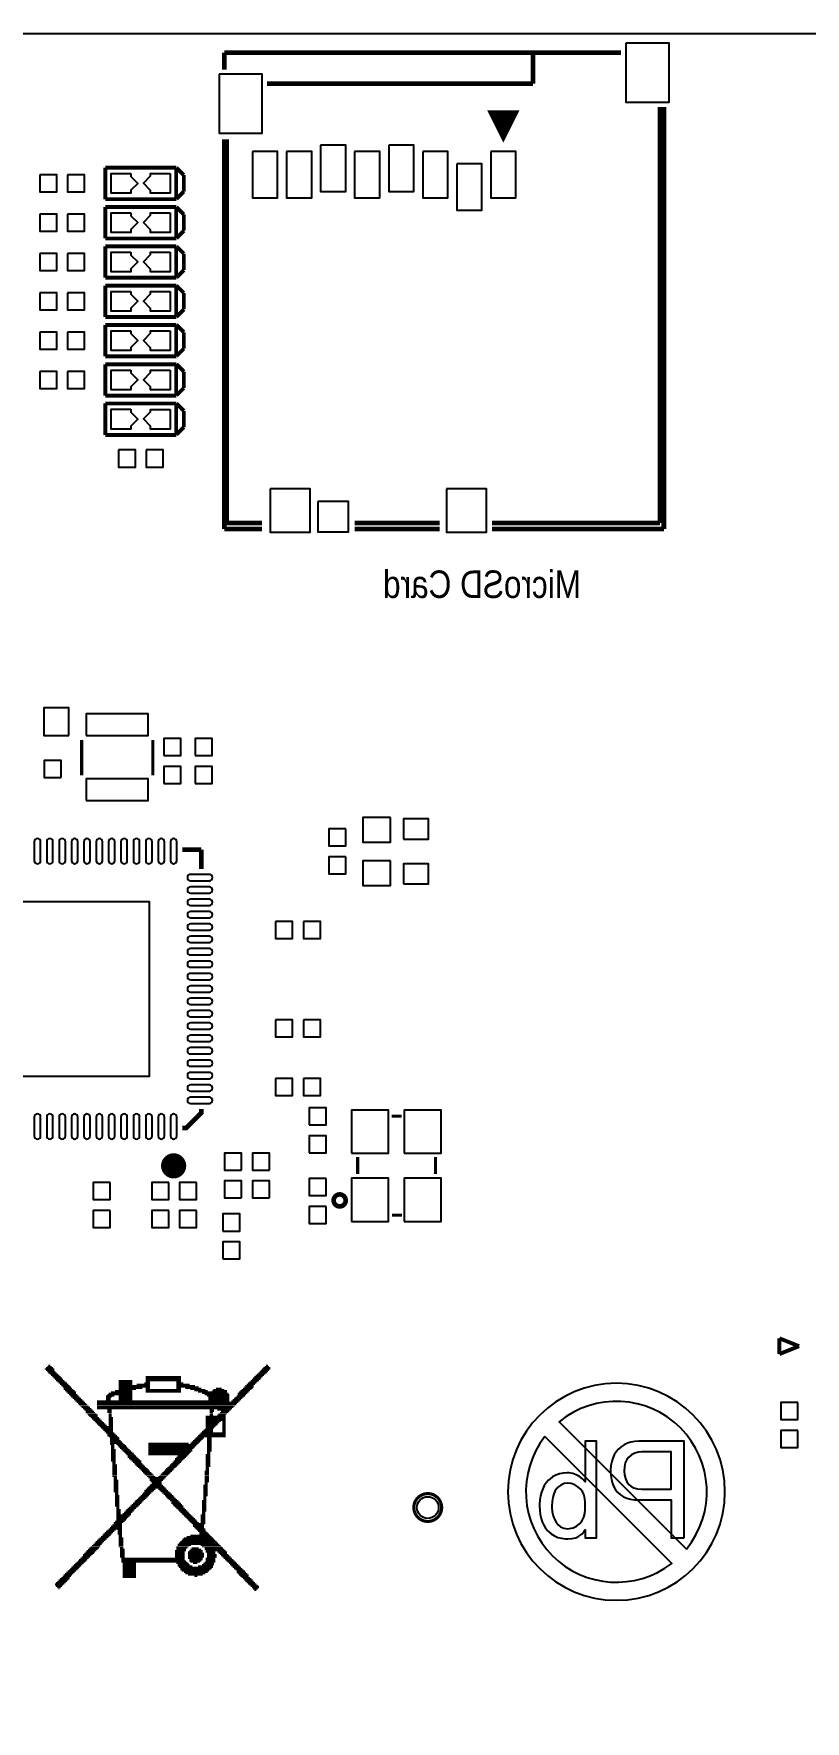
# Model space of a CAD drawing. Extents: x 0 to 100, y -6 to 78.
# Drawn here: x 44.8 to 69.7, y 24 to 78.5 of the extents above; entities that cross this region are included whole.
import ezdxf

# ---------------------------------------------------------------- set-up
doc = ezdxf.new("R2010")
doc.units = 0
for name, color, linetype in [('BG_OUTLINE', 2, 'CONTINUOUS'), ('BG_SILKSCREEN_BOTTOM', 1, 'CONTINUOUS'), ('PG_SILKSCREEN_BOTTOM', 3, 'CONTINUOUS'), ('PIN_BOTTOM', 4, 'CONTINUOUS')]:
    doc.layers.add(name, color=color, linetype=linetype)

msp = doc.modelspace()

# ---------------------------------------------------------------- linework, layer by layer
at = {"layer": 'BG_OUTLINE'}
msp.add_lwpolyline([(99.50003, 77.899793, 0.414355), (98.900132, 78.499995), (0.100228, 78.499995, 0.414346), (-0.499974, 77.899793), (-0.499974, 0.099797, 0.414234), (0.100228, -0.500101), (98.900132, -0.500101, 0.414211), (99.50003, 0.099797)], format="xyb", close=True, dxfattribs=at)
at = {"layer": 'BG_SILKSCREEN_BOTTOM', "const_width": 0.041097}
for points in [[(45.275144, 35.460991), (45.337247, 35.460991)], [(52.302791, 35.460991), (52.364742, 35.460991)], [(45.151243, 35.336937), (45.461301, 35.336937)], [(45.192493, 35.378365), (45.419924, 35.378365)], [(45.192493, 35.295688), (45.461301, 35.295688)], [(45.23392, 35.419589), (45.378497, 35.419589)], [(45.23392, 35.254311), (45.502551, 35.254311)], [(45.275144, 35.212884), (45.543927, 35.212884)], [(45.316546, 35.171634), (45.585202, 35.171634)], [(45.357974, 35.130257), (45.626604, 35.130257)], [(45.399198, 35.088982), (45.667981, 35.088982)], [(45.4406, 35.047606), (45.709256, 35.047606)], [(45.481875, 35.006204), (45.750658, 35.006204)], [(45.523252, 34.964929), (45.791882, 34.964929)], [(45.564654, 34.923552), (45.833309, 34.923552)], [(47.548825, 34.964929), (47.982937, 34.964929)], [(47.548825, 34.923552), (47.982937, 34.923552)], [(48.416896, 35.088982), (49.553774, 35.088982)], [(48.416896, 35.047606), (49.553774, 35.047606)], [(48.416896, 35.006204), (49.553774, 35.006204)], [(48.416896, 34.964929), (49.553774, 34.964929)], [(48.416896, 34.923552), (48.56165, 34.923552)], [(49.408994, 34.923552), (49.553774, 34.923552)], [(51.765352, 34.923552), (52.034008, 34.923552)], [(51.806729, 34.964929), (52.07541, 34.964929)], [(51.848004, 35.006204), (52.116787, 35.006204)], [(51.889406, 35.047606), (52.158062, 35.047606)], [(51.930783, 35.088982), (52.199438, 35.088982)], [(51.972058, 35.130257), (52.240688, 35.130257)], [(52.01346, 35.171634), (52.282115, 35.171634)], [(52.054684, 35.212884), (52.323492, 35.212884)], [(52.096111, 35.254311), (52.364742, 35.254311)], [(52.137361, 35.295688), (52.406169, 35.295688)], [(52.178737, 35.336937), (52.447393, 35.336937)], [(52.220165, 35.378365), (52.447393, 35.378365)], [(52.261389, 35.419589), (52.406169, 35.419589)], [(45.605878, 34.882303), (45.874711, 34.882303)], [(45.647305, 34.840875), (45.915936, 34.840875)], [(45.688555, 34.799499), (45.957363, 34.799499)], [(45.729931, 34.758249), (45.998587, 34.758249)], [(45.771359, 34.716822), (46.039989, 34.716822)], [(45.771359, 34.675597), (46.081264, 34.675597)], [(45.812608, 34.634195), (46.122641, 34.634195)], [(45.853985, 34.592768), (46.164043, 34.592768)], [(45.89526, 34.551544), (46.164043, 34.551544)], [(45.936662, 34.510142), (46.205318, 34.510142)], [(45.977886, 34.468918), (46.246694, 34.468918)], [(46.019314, 34.42749), (46.287944, 34.42749)], [(46.06069, 34.386241), (46.329371, 34.386241)], [(46.10194, 34.344864), (46.370748, 34.344864)], [(47.13544, 34.468918), (47.404096, 34.468918)], [(47.13544, 34.42749), (47.321445, 34.42749)], [(47.13544, 34.386241), (47.280195, 34.386241)], [(47.13544, 34.344864), (47.280195, 34.344864)], [(47.176868, 34.510142), (47.982937, 34.510142)], [(47.218092, 34.551544), (47.982937, 34.551544)], [(47.300769, 34.592768), (47.982937, 34.592768)], [(47.424823, 34.634195), (47.982937, 34.634195)], [(47.548825, 34.882303), (47.982937, 34.882303)], [(47.548825, 34.840875), (47.982937, 34.840875)], [(47.548825, 34.799499), (48.56165, 34.799499)], [(47.548825, 34.758249), (48.56165, 34.758249)], [(47.548825, 34.716822), (48.313543, 34.716822)], [(47.548825, 34.675597), (48.106838, 34.675597)], [(47.548825, 34.468918), (47.982937, 34.468918)], [(47.548825, 34.42749), (47.982937, 34.42749)], [(47.548825, 34.386241), (47.982937, 34.386241)], [(47.548825, 34.344864), (47.982937, 34.344864)], [(48.127539, 34.840875), (48.56165, 34.840875)], [(48.375646, 34.882303), (48.56165, 34.882303)], [(48.416896, 34.716822), (48.56165, 34.716822)], [(48.416896, 34.675597), (49.553774, 34.675597)], [(48.416896, 34.634195), (49.553774, 34.634195)], [(48.416896, 34.592768), (49.553774, 34.592768)], [(49.408994, 34.882303), (49.636401, 34.882303)], [(49.408994, 34.840875), (49.843106, 34.840875)], [(49.408994, 34.799499), (50.008561, 34.799499)], [(49.408994, 34.758249), (50.132437, 34.758249)], [(49.408994, 34.716822), (49.553774, 34.716822)], [(49.698504, 34.716822), (50.215267, 34.716822)], [(49.863781, 34.675597), (50.339168, 34.675597)], [(49.987835, 34.634195), (50.421794, 34.634195)], [(50.111889, 34.592768), (51.04191, 34.592768)], [(50.23579, 34.551544), (51.083286, 34.551544)], [(50.318441, 34.510142), (51.124714, 34.510142)], [(50.401271, 34.468918), (51.124714, 34.468918)], [(50.442495, 34.42749), (51.124714, 34.42749)], [(50.442495, 34.386241), (51.124714, 34.386241)], [(50.442495, 34.344864), (51.124714, 34.344864)], [(50.566549, 34.634195), (51.04191, 34.634195)], [(50.607951, 34.675597), (50.959233, 34.675597)], [(50.690602, 34.716822), (50.876606, 34.716822)], [(51.227888, 34.344864), (51.496722, 34.344864)], [(51.26929, 34.386241), (51.537946, 34.386241)], [(51.310718, 34.42749), (51.579348, 34.42749)], [(51.351942, 34.468918), (51.620725, 34.468918)], [(51.393344, 34.551544), (51.703402, 34.551544)], [(51.393344, 34.510142), (51.662, 34.510142)], [(51.434619, 34.592768), (51.744626, 34.592768)], [(51.475996, 34.634195), (51.786053, 34.634195)], [(51.517398, 34.675597), (51.827455, 34.675597)], [(51.558673, 34.716822), (51.86868, 34.716822)], [(51.600049, 34.758249), (51.910107, 34.758249)], [(51.641299, 34.799499), (51.910107, 34.799499)], [(51.682675, 34.840875), (51.951357, 34.840875)], [(51.724103, 34.882303), (51.992733, 34.882303)], [(46.143367, 34.303437), (46.411998, 34.303437)], [(46.184591, 34.262187), (46.453425, 34.262187)], [(46.225993, 34.22081), (46.494649, 34.22081)], [(46.267421, 34.179535), (46.536051, 34.179535)], [(46.308645, 34.138133), (46.577428, 34.138133)], [(46.350047, 34.096757), (46.618703, 34.096757)], [(46.391322, 34.055482), (46.660105, 34.055482)], [(46.432699, 34.014105), (46.701329, 34.014105)], [(46.474101, 33.972856), (46.742756, 33.972856)], [(46.474101, 33.931428), (46.784006, 33.931428)], [(46.515325, 33.890052), (46.825383, 33.890052)], [(46.556752, 33.848802), (46.86681, 33.848802)], [(46.598002, 33.807375), (46.86681, 33.807375)], [(46.846109, 34.303437), (51.124714, 34.303437)], [(46.846109, 34.262187), (51.414045, 34.262187)], [(46.846109, 34.22081), (51.372668, 34.22081)], [(46.846109, 34.179535), (51.331241, 34.179535)], [(46.846109, 34.138133), (51.289991, 34.138133)], [(46.846109, 34.096757), (51.248615, 34.096757)], [(46.846109, 34.055482), (51.20734, 34.055482)], [(47.176868, 34.014105), (47.321445, 34.014105)], [(47.176868, 33.972856), (47.321445, 33.972856)], [(47.176868, 33.931428), (47.321445, 33.931428)], [(47.218092, 33.890052), (47.321445, 33.890052)], [(47.218092, 33.848802), (47.321445, 33.848802)], [(47.218092, 33.807375), (47.321445, 33.807375)], [(50.359843, 33.807375), (51.00066, 33.807375)], [(50.483897, 34.014105), (50.628499, 34.014105)], [(50.483897, 33.972856), (50.628499, 33.972856)], [(50.483897, 33.931428), (50.587275, 33.931428)], [(50.483897, 33.890052), (50.587275, 33.890052)], [(50.483897, 33.848802), (50.587275, 33.848802)], [(50.731852, 34.014105), (51.165938, 34.014105)], [(50.731852, 33.848802), (51.00066, 33.848802)], [(50.773228, 33.890052), (51.04191, 33.890052)], [(50.814656, 33.931428), (51.083286, 33.931428)], [(50.855905, 33.972856), (51.124714, 33.972856)], [(51.186664, 34.303437), (51.455295, 34.303437)], [(46.639378, 33.76615), (46.90806, 33.76615)], [(46.680806, 33.724748), (46.949436, 33.724748)], [(46.722055, 33.683473), (46.990711, 33.683473)], [(46.763432, 33.642097), (47.032088, 33.642097)], [(46.804707, 33.600695), (47.07349, 33.600695)], [(46.846109, 33.55942), (47.114765, 33.55942)], [(46.887333, 33.518043), (47.156141, 33.518043)], [(46.928761, 33.476794), (47.362872, 33.476794)], [(46.970137, 33.435417), (47.362872, 33.435417)], [(47.011387, 33.39399), (47.362872, 33.39399)], [(47.052814, 33.35274), (47.362872, 33.35274)], [(47.094038, 33.311363), (47.362872, 33.311363)], [(47.13544, 33.270088), (47.404096, 33.270088)], [(47.218092, 33.76615), (47.362872, 33.76615)], [(47.218092, 33.724748), (47.362872, 33.724748)], [(47.218092, 33.683473), (47.362872, 33.683473)], [(47.218092, 33.642097), (47.362872, 33.642097)], [(47.218092, 33.600695), (47.362872, 33.600695)], [(47.218092, 33.55942), (47.362872, 33.55942)], [(47.218092, 33.518043), (47.362872, 33.518043)], [(50.19454, 33.270088), (51.00066, 33.270088)], [(50.23579, 33.311363), (50.587275, 33.311363)], [(50.277217, 33.35274), (50.587275, 33.35274)], [(50.318441, 33.39399), (50.587275, 33.39399)], [(50.359843, 33.76615), (51.00066, 33.76615)], [(50.359843, 33.724748), (51.00066, 33.724748)], [(50.359843, 33.683473), (51.00066, 33.683473)], [(50.359843, 33.642097), (50.835179, 33.642097)], [(50.359843, 33.600695), (50.793955, 33.600695)], [(50.359843, 33.55942), (50.752553, 33.55942)], [(50.359843, 33.518043), (50.711278, 33.518043)], [(50.359843, 33.476794), (50.669901, 33.476794)], [(50.359843, 33.435417), (50.628499, 33.435417)], [(50.897282, 33.642097), (51.00066, 33.642097)], [(50.897282, 33.600695), (51.00066, 33.600695)], [(50.897282, 33.55942), (51.00066, 33.55942)], [(50.897282, 33.518043), (51.00066, 33.518043)], [(50.897282, 33.476794), (51.00066, 33.476794)], [(50.897282, 33.435417), (51.00066, 33.435417)], [(50.897282, 33.39399), (51.00066, 33.39399)], [(50.897282, 33.35274), (51.00066, 33.35274)], [(50.897282, 33.311363), (51.00066, 33.311363)], [(47.176868, 33.228686), (47.445498, 33.228686)], [(47.176868, 33.18731), (47.486875, 33.18731)], [(47.218092, 33.146035), (47.52815, 33.146035)], [(47.259494, 33.104633), (47.569552, 33.104633)], [(47.259494, 33.063409), (47.569552, 33.063409)], [(47.259494, 33.021981), (47.610776, 33.021981)], [(47.259494, 32.980605), (47.652203, 32.980605)], [(47.259494, 32.939355), (47.693453, 32.939355)], [(47.259494, 32.897928), (47.404096, 32.897928)], [(47.300769, 32.856703), (47.404096, 32.856703)], [(47.300769, 32.815301), (47.404096, 32.815301)], [(47.300769, 32.774026), (47.404096, 32.774026)], [(47.300769, 32.73265), (47.445498, 32.73265)], [(47.466199, 32.897928), (47.73483, 32.897928)], [(47.507449, 32.856703), (47.776257, 32.856703)], [(47.548825, 32.815301), (47.817507, 32.815301)], [(47.590253, 32.774026), (47.858883, 32.774026)], [(47.631502, 32.73265), (47.900158, 32.73265)], [(48.4997, 32.939355), (49.801831, 32.939355)], [(48.4997, 32.897928), (50.091213, 32.897928)], [(48.4997, 32.856703), (50.049786, 32.856703)], [(48.4997, 32.815301), (50.008561, 32.815301)], [(48.4997, 32.774026), (49.967159, 32.774026)], [(48.4997, 32.73265), (49.925732, 32.73265)], [(49.863781, 32.939355), (50.132437, 32.939355)], [(49.905209, 32.980605), (50.173839, 32.980605)], [(49.946458, 33.021981), (50.215267, 33.021981)], [(49.987835, 33.063409), (50.256491, 33.063409)], [(50.02911, 33.104633), (50.297893, 33.104633)], [(50.070512, 33.146035), (51.00066, 33.146035)], [(50.111889, 33.18731), (51.00066, 33.18731)], [(50.153164, 33.228686), (51.00066, 33.228686)], [(50.401271, 33.104633), (50.545848, 33.104633)], [(50.401271, 33.063409), (50.545848, 33.063409)], [(50.401271, 33.021981), (50.545848, 33.021981)], [(50.401271, 32.980605), (50.545848, 32.980605)], [(50.401271, 32.939355), (50.545848, 32.939355)], [(50.401271, 32.897928), (50.545848, 32.897928)], [(50.401271, 32.856703), (50.545848, 32.856703)], [(50.401271, 32.815301), (50.545848, 32.815301)], [(50.401271, 32.774026), (50.545848, 32.774026)], [(50.401271, 32.73265), (50.545848, 32.73265)], [(47.300769, 32.691248), (47.445498, 32.691248)], [(47.300769, 32.649973), (47.445498, 32.649973)], [(47.300769, 32.608596), (47.445498, 32.608596)], [(47.300769, 32.567347), (47.445498, 32.567347)], [(47.300769, 32.525919), (47.445498, 32.525919)], [(47.300769, 32.484543), (47.445498, 32.484543)], [(47.300769, 32.443293), (47.445498, 32.443293)], [(47.300769, 32.401916), (47.445498, 32.401916)], [(47.300769, 32.360641), (47.445498, 32.360641)], [(47.342146, 32.319239), (47.445498, 32.319239)], [(47.342146, 32.277863), (47.445498, 32.277863)], [(47.342146, 32.236588), (47.486875, 32.236588)], [(47.342146, 32.195186), (47.486875, 32.195186)], [(47.672879, 32.691248), (47.94156, 32.691248)], [(47.714154, 32.649973), (47.982937, 32.649973)], [(47.755556, 32.608596), (48.024212, 32.608596)], [(47.79678, 32.567347), (48.065588, 32.567347)], [(47.838208, 32.525919), (48.106838, 32.525919)], [(47.838208, 32.484543), (48.148265, 32.484543)], [(47.87961, 32.443293), (48.189642, 32.443293)], [(47.920834, 32.401916), (48.230892, 32.401916)], [(47.962261, 32.360641), (48.272319, 32.360641)], [(48.003511, 32.319239), (48.272319, 32.319239)], [(48.044887, 32.277863), (48.313543, 32.277863)], [(48.086315, 32.236588), (48.354945, 32.236588)], [(48.127539, 32.195186), (48.396373, 32.195186)], [(48.4997, 32.691248), (49.925732, 32.691248)], [(48.4997, 32.649973), (49.884508, 32.649973)], [(48.4997, 32.608596), (49.843106, 32.608596)], [(48.4997, 32.567347), (49.801831, 32.567347)], [(49.16104, 32.195186), (49.429721, 32.195186)], [(49.202442, 32.236588), (49.471097, 32.236588)], [(49.243717, 32.277863), (49.512347, 32.277863)], [(49.285093, 32.319239), (49.553774, 32.319239)], [(49.326343, 32.360641), (49.595151, 32.360641)], [(49.36777, 32.443293), (49.677777, 32.443293)], [(49.36777, 32.401916), (49.636401, 32.401916)], [(49.408994, 32.484543), (49.719052, 32.484543)], [(49.450396, 32.525919), (49.760454, 32.525919)], [(50.359843, 32.567347), (50.504598, 32.567347)], [(50.359843, 32.525919), (50.504598, 32.525919)], [(50.359843, 32.484543), (50.504598, 32.484543)], [(50.359843, 32.443293), (50.504598, 32.443293)], [(50.359843, 32.401916), (50.504598, 32.401916)], [(50.359843, 32.360641), (50.504598, 32.360641)], [(50.359843, 32.319239), (50.504598, 32.319239)], [(50.359843, 32.277863), (50.504598, 32.277863)], [(50.359843, 32.236588), (50.504598, 32.236588)], [(50.359843, 32.195186), (50.504598, 32.195186)], [(50.401271, 32.691248), (50.545848, 32.691248)], [(50.401271, 32.649973), (50.504598, 32.649973)], [(50.401271, 32.608596), (50.504598, 32.608596)], [(47.342146, 32.153962), (47.486875, 32.153962)], [(47.342146, 32.112534), (47.486875, 32.112534)], [(47.342146, 32.071132), (47.486875, 32.071132)], [(47.342146, 32.029908), (47.486875, 32.029908)], [(47.342146, 31.988481), (47.486875, 31.988481)], [(47.342146, 31.947231), (47.486875, 31.947231)], [(47.342146, 31.905854), (47.486875, 31.905854)], [(47.342146, 31.864579), (47.486875, 31.864579)], [(47.383548, 31.823203), (47.486875, 31.823203)], [(47.383548, 31.781801), (47.486875, 31.781801)], [(47.383548, 31.740526), (47.52815, 31.740526)], [(47.383548, 31.699149), (47.52815, 31.699149)], [(47.383548, 31.6579), (47.52815, 31.6579)], [(48.168941, 32.153962), (48.437597, 32.153962)], [(48.210216, 32.112534), (48.478999, 32.112534)], [(48.251593, 32.071132), (48.520274, 32.071132)], [(48.292995, 32.029908), (48.56165, 32.029908)], [(48.33427, 31.988481), (48.6029, 31.988481)], [(48.375646, 31.947231), (48.644277, 31.947231)], [(48.416896, 31.905854), (48.685704, 31.905854)], [(48.458323, 31.864579), (48.726954, 31.864579)], [(48.4997, 31.823203), (49.057712, 31.823203)], [(48.540949, 31.781801), (49.016285, 31.781801)], [(48.540949, 31.740526), (48.975061, 31.740526)], [(48.582326, 31.699149), (48.933659, 31.699149)], [(48.623601, 31.6579), (48.933659, 31.6579)], [(48.830281, 31.864579), (49.099089, 31.864579)], [(48.871708, 31.905854), (49.140339, 31.905854)], [(48.912958, 31.947231), (49.181766, 31.947231)], [(48.954334, 31.988481), (49.22299, 31.988481)], [(48.995762, 32.029908), (49.264392, 32.029908)], [(49.037011, 32.071132), (49.30582, 32.071132)], [(49.078388, 32.112534), (49.347044, 32.112534)], [(49.119663, 32.153962), (49.388446, 32.153962)], [(50.318441, 32.029908), (50.463221, 32.029908)], [(50.318441, 31.988481), (50.463221, 31.988481)], [(50.318441, 31.947231), (50.463221, 31.947231)], [(50.318441, 31.905854), (50.463221, 31.905854)], [(50.318441, 31.864579), (50.463221, 31.864579)], [(50.318441, 31.823203), (50.463221, 31.823203)], [(50.318441, 31.781801), (50.463221, 31.781801)], [(50.318441, 31.740526), (50.463221, 31.740526)], [(50.318441, 31.699149), (50.463221, 31.699149)], [(50.318441, 31.6579), (50.421794, 31.6579)], [(50.359843, 32.153962), (50.463221, 32.153962)], [(50.359843, 32.112534), (50.463221, 32.112534)], [(50.359843, 32.071132), (50.463221, 32.071132)], [(47.383548, 31.616472), (47.52815, 31.616472)], [(47.383548, 31.575096), (47.52815, 31.575096)], [(47.383548, 31.533846), (47.52815, 31.533846)], [(47.383548, 31.492419), (47.52815, 31.492419)], [(47.383548, 31.451194), (47.52815, 31.451194)], [(47.383548, 31.409792), (47.52815, 31.409792)], [(47.383548, 31.368416), (47.52815, 31.368416)], [(47.424823, 31.327141), (47.52815, 31.327141)], [(47.424823, 31.285739), (47.52815, 31.285739)], [(47.424823, 31.244515), (47.569552, 31.244515)], [(47.424823, 31.203087), (47.569552, 31.203087)], [(47.424823, 31.161685), (47.569552, 31.161685)], [(47.424823, 31.120461), (47.569552, 31.120461)], [(47.424823, 31.079034), (47.569552, 31.079034)], [(48.086315, 31.079034), (48.354945, 31.079034)], [(48.127539, 31.120461), (48.396373, 31.120461)], [(48.168941, 31.161685), (48.437597, 31.161685)], [(48.210216, 31.203087), (48.478999, 31.203087)], [(48.251593, 31.244515), (48.520274, 31.244515)], [(48.292995, 31.285739), (48.56165, 31.285739)], [(48.33427, 31.327141), (48.6029, 31.327141)], [(48.375646, 31.409792), (48.685704, 31.409792)], [(48.375646, 31.368416), (48.644277, 31.368416)], [(48.416896, 31.451194), (48.726954, 31.451194)], [(48.458323, 31.492419), (49.057712, 31.492419)], [(48.4997, 31.533846), (49.016285, 31.533846)], [(48.540949, 31.575096), (48.975061, 31.575096)], [(48.582326, 31.616472), (48.933659, 31.616472)], [(48.830281, 31.451194), (49.099089, 31.451194)], [(48.871708, 31.409792), (49.140339, 31.409792)], [(48.912958, 31.368416), (49.181766, 31.368416)], [(48.954334, 31.327141), (49.22299, 31.327141)], [(48.995762, 31.285739), (49.264392, 31.285739)], [(49.037011, 31.244515), (49.30582, 31.244515)], [(49.078388, 31.203087), (49.347044, 31.203087)], [(49.119663, 31.161685), (49.388446, 31.161685)], [(49.16104, 31.120461), (49.429721, 31.120461)], [(49.202442, 31.079034), (49.471097, 31.079034)], [(50.23579, 31.079034), (50.380544, 31.079034)], [(50.277217, 31.575096), (50.421794, 31.575096)], [(50.277217, 31.533846), (50.421794, 31.533846)], [(50.277217, 31.492419), (50.421794, 31.492419)], [(50.277217, 31.451194), (50.421794, 31.451194)], [(50.277217, 31.409792), (50.421794, 31.409792)], [(50.277217, 31.368416), (50.421794, 31.368416)], [(50.277217, 31.327141), (50.421794, 31.327141)], [(50.277217, 31.285739), (50.421794, 31.285739)], [(50.277217, 31.244515), (50.421794, 31.244515)], [(50.277217, 31.203087), (50.380544, 31.203087)], [(50.277217, 31.161685), (50.380544, 31.161685)], [(50.277217, 31.120461), (50.380544, 31.120461)], [(50.318441, 31.616472), (50.421794, 31.616472)], [(47.424823, 31.037784), (47.569552, 31.037784)], [(47.424823, 30.996407), (47.569552, 30.996407)], [(47.424823, 30.955132), (47.569552, 30.955132)], [(47.424823, 30.913756), (47.569552, 30.913756)], [(47.466199, 30.872354), (47.569552, 30.872354)], [(47.466199, 30.831079), (47.569552, 30.831079)], [(47.466199, 30.789702), (47.610776, 30.789702)], [(47.466199, 30.748453), (47.610776, 30.748453)], [(47.466199, 30.707025), (47.610776, 30.707025)], [(47.466199, 30.665649), (47.610776, 30.665649)], [(47.466199, 30.624399), (47.94156, 30.624399)], [(47.466199, 30.582972), (47.900158, 30.582972)], [(47.466199, 30.541747), (47.858883, 30.541747)], [(47.672879, 30.665649), (47.94156, 30.665649)], [(47.714154, 30.707025), (47.982937, 30.707025)], [(47.755556, 30.748453), (48.024212, 30.748453)], [(47.79678, 30.789702), (48.065588, 30.789702)], [(47.838208, 30.831079), (48.106838, 30.831079)], [(47.87961, 30.872354), (48.148265, 30.872354)], [(47.920834, 30.913756), (48.189642, 30.913756)], [(47.962261, 30.955132), (48.230892, 30.955132)], [(48.003511, 30.996407), (48.272319, 30.996407)], [(48.044887, 31.037784), (48.313543, 31.037784)], [(49.243717, 31.037784), (49.512347, 31.037784)], [(49.243717, 30.996407), (49.553774, 30.996407)], [(49.285093, 30.955132), (49.595151, 30.955132)], [(49.326343, 30.913756), (49.636401, 30.913756)], [(49.36777, 30.872354), (49.636401, 30.872354)], [(49.408994, 30.831079), (49.677777, 30.831079)], [(49.450396, 30.789702), (49.719052, 30.789702)], [(49.491824, 30.748453), (49.760454, 30.748453)], [(49.533048, 30.707025), (49.801831, 30.707025)], [(49.57445, 30.665649), (49.843106, 30.665649)], [(49.615725, 30.624399), (49.884508, 30.624399)], [(49.657102, 30.582972), (49.925732, 30.582972)], [(49.698504, 30.541747), (49.967159, 30.541747)], [(50.19454, 30.624399), (50.339168, 30.624399)], [(50.19454, 30.582972), (50.339168, 30.582972)], [(50.19454, 30.541747), (50.339168, 30.541747)], [(50.23579, 31.037784), (50.380544, 31.037784)], [(50.23579, 30.996407), (50.380544, 30.996407)], [(50.23579, 30.955132), (50.380544, 30.955132)], [(50.23579, 30.913756), (50.380544, 30.913756)], [(50.23579, 30.872354), (50.380544, 30.872354)], [(50.23579, 30.831079), (50.380544, 30.831079)], [(50.23579, 30.789702), (50.380544, 30.789702)], [(50.23579, 30.748453), (50.380544, 30.748453)], [(50.23579, 30.707025), (50.339168, 30.707025)], [(50.23579, 30.665649), (50.339168, 30.665649)], [(47.052814, 30.004283), (47.321445, 30.004283)], [(47.094038, 30.045685), (47.362872, 30.045685)], [(47.13544, 30.08696), (47.404096, 30.08696)], [(47.176868, 30.128337), (47.445498, 30.128337)], [(47.218092, 30.169587), (47.652203, 30.169587)], [(47.259494, 30.211014), (47.652203, 30.211014)], [(47.300769, 30.252238), (47.652203, 30.252238)], [(47.342146, 30.29364), (47.652203, 30.29364)], [(47.383548, 30.376292), (47.693453, 30.376292)], [(47.383548, 30.335068), (47.652203, 30.335068)], [(47.424823, 30.417694), (47.73483, 30.417694)], [(47.466199, 30.500345), (47.817507, 30.500345)], [(47.466199, 30.458918), (47.776257, 30.458918)], [(47.507449, 30.128337), (47.652203, 30.128337)], [(47.507449, 30.08696), (47.652203, 30.08696)], [(47.507449, 30.045685), (47.652203, 30.045685)], [(47.507449, 30.004283), (47.652203, 30.004283)], [(49.739728, 30.500345), (50.008561, 30.500345)], [(49.781155, 30.458918), (50.049786, 30.458918)], [(49.822405, 30.417694), (50.091213, 30.417694)], [(49.863781, 30.376292), (50.132437, 30.376292)], [(49.905209, 30.335068), (50.339168, 30.335068)], [(49.946458, 30.29364), (50.297893, 30.29364)], [(49.946458, 30.252238), (50.297893, 30.252238)], [(49.987835, 30.211014), (50.297893, 30.211014)], [(50.02911, 30.169587), (50.339168, 30.169587)], [(50.070512, 30.128337), (50.339168, 30.128337)], [(50.111889, 30.08696), (50.380544, 30.08696)], [(50.153164, 30.045685), (50.421794, 30.045685)], [(50.153164, 30.004283), (50.463221, 30.004283)], [(50.19454, 30.500345), (50.339168, 30.500345)], [(50.19454, 30.458918), (50.339168, 30.458918)], [(50.19454, 30.417694), (50.339168, 30.417694)], [(50.19454, 30.376292), (50.339168, 30.376292)], [(46.515325, 29.466845), (46.825383, 29.466845)], [(46.556752, 29.508247), (46.86681, 29.508247)], [(46.598002, 29.549471), (46.90806, 29.549471)], [(46.639378, 29.590898), (46.949436, 29.590898)], [(46.680806, 29.6323), (46.949436, 29.6323)], [(46.722055, 29.673525), (46.990711, 29.673525)], [(46.763432, 29.714952), (47.032088, 29.714952)], [(46.804707, 29.756202), (47.07349, 29.756202)], [(46.846109, 29.797578), (47.114765, 29.797578)], [(46.887333, 29.839006), (47.156141, 29.839006)], [(46.928761, 29.880255), (47.197391, 29.880255)], [(46.970137, 29.921632), (47.238818, 29.921632)], [(47.011387, 29.962907), (47.280195, 29.962907)], [(47.548825, 29.962907), (47.652203, 29.962907)], [(47.548825, 29.921632), (47.652203, 29.921632)], [(47.548825, 29.880255), (47.693453, 29.880255)], [(47.548825, 29.839006), (47.693453, 29.839006)], [(47.548825, 29.797578), (47.693453, 29.797578)], [(47.548825, 29.756202), (47.693453, 29.756202)], [(47.548825, 29.714952), (47.693453, 29.714952)], [(47.548825, 29.673525), (47.693453, 29.673525)], [(47.548825, 29.6323), (47.693453, 29.6323)], [(47.548825, 29.590898), (47.693453, 29.590898)], [(47.590253, 29.549471), (47.693453, 29.549471)], [(47.590253, 29.508247), (47.73483, 29.508247)], [(47.590253, 29.466845), (47.73483, 29.466845)], [(49.36777, 29.466845), (49.719052, 29.466845)], [(49.408994, 29.590898), (49.801831, 29.590898)], [(49.408994, 29.549471), (49.760454, 29.549471)], [(49.408994, 29.508247), (49.719052, 29.508247)], [(49.450396, 29.673525), (50.793955, 29.673525)], [(49.450396, 29.6323), (49.884508, 29.6323)], [(49.491824, 29.714952), (50.752553, 29.714952)], [(49.533048, 29.756202), (50.711278, 29.756202)], [(49.57445, 29.797578), (50.669901, 29.797578)], [(49.615725, 29.839006), (50.628499, 29.839006)], [(49.657102, 29.880255), (50.587275, 29.880255)], [(49.739728, 29.921632), (50.545848, 29.921632)], [(49.822405, 29.466845), (50.256491, 29.466845)], [(49.863781, 29.962907), (50.504598, 29.962907)], [(49.863781, 29.508247), (50.215267, 29.508247)], [(49.905209, 29.549471), (50.132437, 29.549471)], [(50.19454, 29.6323), (50.835179, 29.6323)], [(50.23579, 29.590898), (50.876606, 29.590898)], [(50.318441, 29.549471), (50.918008, 29.549471)], [(50.318441, 29.508247), (50.959233, 29.508247)], [(50.359843, 29.466845), (51.00066, 29.466845)], [(46.019314, 28.929559), (46.287944, 28.929559)], [(46.06069, 28.970783), (46.329371, 28.970783)], [(46.10194, 29.012185), (46.370748, 29.012185)], [(46.143367, 29.05346), (46.411998, 29.05346)], [(46.184591, 29.094836), (46.453425, 29.094836)], [(46.225993, 29.136238), (46.494649, 29.136238)], [(46.267421, 29.177513), (46.536051, 29.177513)], [(46.308645, 29.21889), (46.577428, 29.21889)], [(46.350047, 29.26014), (46.618703, 29.26014)], [(46.391322, 29.342791), (46.701329, 29.342791)], [(46.391322, 29.301567), (46.660105, 29.301567)], [(46.432699, 29.384193), (46.742756, 29.384193)], [(46.474101, 29.42557), (46.784006, 29.42557)], [(47.590253, 29.42557), (47.73483, 29.42557)], [(47.590253, 29.384193), (47.73483, 29.384193)], [(47.590253, 29.342791), (47.73483, 29.342791)], [(47.590253, 29.301567), (47.73483, 29.301567)], [(47.590253, 29.26014), (47.73483, 29.26014)], [(47.631502, 29.21889), (49.677777, 29.21889)], [(47.631502, 29.177513), (49.677777, 29.177513)], [(47.631502, 29.136238), (49.719052, 29.136238)], [(47.631502, 29.094836), (49.760454, 29.094836)], [(47.672879, 29.05346), (48.106838, 29.05346)], [(47.672879, 29.012185), (48.106838, 29.012185)], [(47.672879, 28.970783), (48.106838, 28.970783)], [(47.672879, 28.929559), (48.106838, 28.929559)], [(49.36777, 29.42557), (49.677777, 29.42557)], [(49.36777, 29.384193), (49.677777, 29.384193)], [(49.36777, 29.342791), (49.677777, 29.342791)], [(49.36777, 29.301567), (49.677777, 29.301567)], [(49.36777, 29.26014), (49.677777, 29.26014)], [(49.408994, 29.05346), (49.801831, 29.05346)], [(49.450396, 29.012185), (49.843106, 29.012185)], [(49.450396, 28.970783), (49.925732, 28.970783)], [(49.491824, 28.929559), (50.587275, 28.929559)], [(49.781155, 29.42557), (50.256491, 29.42557)], [(49.781155, 29.384193), (50.297893, 29.384193)], [(49.781155, 29.342791), (50.297893, 29.342791)], [(49.781155, 29.301567), (50.297893, 29.301567)], [(49.781155, 29.26014), (50.297893, 29.26014)], [(49.781155, 29.21889), (50.256491, 29.21889)], [(49.822405, 29.177513), (50.256491, 29.177513)], [(49.822405, 29.136238), (50.215267, 29.136238)], [(49.863781, 29.094836), (50.173839, 29.094836)], [(49.946458, 29.05346), (50.091213, 29.05346)], [(50.111889, 28.970783), (50.587275, 28.970783)], [(50.23579, 29.012185), (50.628499, 29.012185)], [(50.277217, 29.05346), (50.628499, 29.05346)], [(50.318441, 29.094836), (50.669901, 29.094836)], [(50.359843, 29.42557), (50.669901, 29.42557)], [(50.359843, 29.21889), (50.669901, 29.21889)], [(50.359843, 29.177513), (50.669901, 29.177513)], [(50.359843, 29.136238), (50.669901, 29.136238)], [(50.401271, 29.384193), (50.669901, 29.384193)], [(50.401271, 29.342791), (50.711278, 29.342791)], [(50.401271, 29.301567), (50.711278, 29.301567)], [(50.401271, 29.26014), (50.711278, 29.26014)], [(50.731852, 29.42557), (51.04191, 29.42557)], [(50.773228, 29.384193), (51.04191, 29.384193)], [(50.814656, 29.342791), (51.083286, 29.342791)], [(50.855905, 29.301567), (51.124714, 29.301567)], [(50.897282, 29.26014), (51.165938, 29.26014)], [(50.938557, 29.21889), (51.20734, 29.21889)], [(50.979959, 29.177513), (51.248615, 29.177513)], [(51.021336, 29.136238), (51.289991, 29.136238)], [(51.062611, 29.094836), (51.331241, 29.094836)], [(51.103987, 29.05346), (51.372668, 29.05346)], [(51.145237, 29.012185), (51.414045, 29.012185)], [(51.186664, 28.970783), (51.455295, 28.970783)], [(51.227888, 28.929559), (51.496722, 28.929559)], [(45.481875, 28.392069), (45.791882, 28.392069)], [(45.481875, 28.350693), (45.750658, 28.350693)], [(45.523252, 28.433497), (45.833309, 28.433497)], [(45.564654, 28.474746), (45.874711, 28.474746)], [(45.605878, 28.516123), (45.915936, 28.516123)], [(45.647305, 28.557398), (45.957363, 28.557398)], [(45.688555, 28.5988), (45.957363, 28.5988)], [(45.729931, 28.640024), (45.998587, 28.640024)], [(45.771359, 28.681451), (46.039989, 28.681451)], [(45.812608, 28.722853), (46.081264, 28.722853)], [(45.853985, 28.764078), (46.122641, 28.764078)], [(45.89526, 28.805505), (46.164043, 28.805505)], [(45.936662, 28.846755), (46.205318, 28.846755)], [(45.977886, 28.888131), (46.246694, 28.888131)], [(47.672879, 28.888131), (48.106838, 28.888131)], [(47.672879, 28.846755), (48.106838, 28.846755)], [(47.672879, 28.805505), (48.106838, 28.805505)], [(47.672879, 28.764078), (48.106838, 28.764078)], [(47.672879, 28.722853), (48.106838, 28.722853)], [(47.672879, 28.681451), (48.106838, 28.681451)], [(47.672879, 28.640024), (48.106838, 28.640024)], [(47.672879, 28.5988), (48.106838, 28.5988)], [(49.533048, 28.888131), (50.545848, 28.888131)], [(49.533048, 28.846755), (50.504598, 28.846755)], [(49.57445, 28.805505), (50.463221, 28.805505)], [(49.657102, 28.764078), (50.421794, 28.764078)], [(49.698504, 28.722853), (50.339168, 28.722853)], [(49.781155, 28.681451), (50.256491, 28.681451)], [(49.987835, 28.640024), (50.091213, 28.640024)], [(51.26929, 28.888131), (51.537946, 28.888131)], [(51.310718, 28.846755), (51.579348, 28.846755)], [(51.351942, 28.805505), (51.620725, 28.805505)], [(51.351942, 28.764078), (51.662, 28.764078)], [(51.393344, 28.722853), (51.703402, 28.722853)], [(51.434619, 28.681451), (51.744626, 28.681451)], [(51.475996, 28.640024), (51.744626, 28.640024)], [(51.517398, 28.5988), (51.786053, 28.5988)], [(51.558673, 28.557398), (51.827455, 28.557398)], [(51.600049, 28.516123), (51.86868, 28.516123)], [(51.641299, 28.474746), (51.910107, 28.474746)], [(51.682675, 28.433497), (51.951357, 28.433497)], [(51.724103, 28.392069), (51.992733, 28.392069)], [(51.765352, 28.350693), (52.034008, 28.350693)], [(45.523252, 28.309443), (45.709256, 28.309443)], [(45.564654, 28.268066), (45.667981, 28.268066)], [(45.605878, 28.226791), (45.626604, 28.226791)], [(51.806729, 28.309443), (52.07541, 28.309443)], [(51.848004, 28.268066), (52.07541, 28.268066)], [(51.889406, 28.226791), (52.034008, 28.226791)], [(51.930783, 28.185389), (51.992733, 28.185389)]]:
    msp.add_lwpolyline(points, dxfattribs=at)
at = {"layer": 'PG_SILKSCREEN_BOTTOM'}
for points, const_width in [([(50.959969, 77.889887), (63.770688, 77.889887)], 0.1524), ([(50.959969, 77.889887), (50.959969, 77.34239)], 0.1524), ([(60.934879, 77.889786), (60.934879, 76.887781)], 0.150089), ([(60.934879, 77.889786), (63.770688, 77.889786)], 0.150089), ([(52.340281, 76.887781), (60.934879, 76.887781)], 0.150089), ([(65.034871, 76.137287), (65.034871, 62.689689)], 0.150089), ([(65.159992, 76.137287), (65.159992, 62.489893)], 0.1524), ([(50.959969, 75.085092), (50.959969, 62.489893)], 0.1524), ([(51.034975, 75.085092), (51.034975, 62.689689)], 0.150089), ([(47.117, 73.152), (47.117, 74.168)], 0.127), ([(47.117, 74.168), (49.403, 74.168)], 0.127), ([(49.403, 74.168), (49.403, 73.152)], 0.127), ([(49.649888, 73.930002), (49.410112, 74.170007)], 0.127), ([(49.649888, 73.399904), (49.649888, 73.930002)], 0.127), ([(49.403, 73.152), (47.117, 73.152)], 0.127), ([(49.410112, 73.159899), (49.649888, 73.399904)], 0.127), ([(47.117, 71.882), (47.117, 72.898)], 0.127), ([(47.117, 72.898), (49.403, 72.898)], 0.127), ([(49.403, 72.898), (49.403, 71.882)], 0.127), ([(49.649888, 72.660002), (49.410112, 72.900007)], 0.127), ([(49.649888, 72.129904), (49.649888, 72.660002)], 0.127), ([(49.410112, 71.889899), (49.649888, 72.129904)], 0.127), ([(49.403, 71.882), (47.117, 71.882)], 0.127), ([(47.117, 70.612), (47.117, 71.628)], 0.127), ([(47.117, 71.628), (49.403, 71.628)], 0.127), ([(49.403, 71.628), (49.403, 70.612)], 0.127), ([(49.649888, 71.390002), (49.410112, 71.630007)], 0.127), ([(49.410112, 70.619899), (49.649888, 70.859904)], 0.127), ([(49.649888, 70.859904), (49.649888, 71.390002)], 0.127), ([(49.403, 70.612), (47.117, 70.612)], 0.127), ([(47.117, 69.342), (47.117, 70.358)], 0.127), ([(47.117, 70.358), (49.403, 70.358)], 0.127), ([(49.403, 70.358), (49.403, 69.342)], 0.127), ([(49.649888, 70.120002), (49.410112, 70.360007)], 0.127), ([(49.649888, 69.589904), (49.649888, 70.120002)], 0.127), ([(49.403, 69.342), (47.117, 69.342)], 0.127), ([(49.410112, 69.349899), (49.649888, 69.589904)], 0.127), ([(47.117, 68.072), (47.117, 69.088)], 0.127), ([(47.117, 69.088), (49.403, 69.088)], 0.127), ([(49.403, 69.088), (49.403, 68.072)], 0.127), ([(49.649888, 68.850002), (49.410112, 69.090007)], 0.127), ([(49.649888, 68.319904), (49.649888, 68.850002)], 0.127), ([(49.410112, 68.079899), (49.649888, 68.319904)], 0.127), ([(49.403, 68.072), (47.117, 68.072)], 0.127), ([(47.117, 66.802), (47.117, 67.818)], 0.127), ([(47.117, 67.818), (49.403, 67.818)], 0.127), ([(49.403, 67.818), (49.403, 66.802)], 0.127), ([(49.649888, 67.580002), (49.410112, 67.820007)], 0.127), ([(49.649888, 67.049904), (49.649888, 67.580002)], 0.127), ([(49.410112, 66.809899), (49.649888, 67.049904)], 0.127), ([(49.403, 66.802), (47.117, 66.802)], 0.127), ([(47.117, 65.532), (47.117, 66.548)], 0.127), ([(47.117, 66.548), (49.403, 66.548)], 0.127), ([(49.403, 66.548), (49.403, 65.532)], 0.127), ([(49.649888, 66.310002), (49.410112, 66.550007)], 0.127), ([(49.649888, 65.779904), (49.649888, 66.310002)], 0.127), ([(49.403, 65.532), (47.117, 65.532)], 0.127), ([(49.410112, 65.539899), (49.649888, 65.779904)], 0.127), ([(51.034975, 62.689689), (52.178687, 62.689689)], 0.150089), ([(55.16438, 62.689689), (57.916293, 62.689689)], 0.150089), ([(59.606993, 62.689689), (65.034871, 62.689689)], 0.150089), ([(50.959969, 62.489893), (52.178687, 62.489893)], 0.1524), ([(55.16438, 62.489893), (57.916293, 62.489893)], 0.1524), ([(59.606993, 62.489893), (65.159992, 62.489893)], 0.1524), ([(46.34799, 54.533495), (46.34799, 55.674311)], 0.100101), ([(48.64801, 54.533495), (48.64801, 55.674311)], 0.100101), ([(50.219991, 52.124991), (49.599393, 52.124991)], 0.150012), ([(50.219991, 51.504393), (50.219991, 52.124991)], 0.150012), ([(50.219991, 43.745607), (50.219991, 43.625008), (49.719992, 43.125009), (49.599393, 43.125009)], 0.150012), ([(56.686196, 43.509946), (56.368442, 43.509946)], 0.100076), ([(55.265066, 42.189146), (55.265066, 41.644062)], 0.100076), ([(57.778142, 42.189146), (57.778142, 41.644062)], 0.100076), ([(56.372506, 40.310054), (56.697372, 40.310054)], 0.100076), ([(69.528995, 36.076001), (68.893995, 36.330001)], 0.127), ([(68.893995, 36.330001), (68.893995, 35.822001)], 0.127), ([(68.893995, 35.822001), (69.528995, 36.076001)], 0.127)]:
    msp.add_lwpolyline(points, dxfattribs=dict(at, const_width=const_width))
for points, const_width in [([(59.974988, 75.149786), (59.574989, 75.949785), (60.374987, 75.949785)], 0.1524), ([(59.974988, 75.444782), (59.774988, 75.844781), (60.174988, 75.844781)], 0.250012)]:
    msp.add_lwpolyline(points, close=True, dxfattribs=dict(at, const_width=const_width))
for points, const_width in [([(49.523167, 41.904996, 1), (49.116833, 41.905004, 1)], 0.4064), ([(54.880002, 40.78732, 1), (54.490874, 40.78732, 1)], 0.150114), ([(57.981088, 30.861, 1), (57.080912, 30.861, 1)], 0.100076)]:
    msp.add_lwpolyline(points, format="xyb", close=True, dxfattribs=dict(at, const_width=const_width))
for points in [[(67.133724, 31.369, 1), (60.120276, 31.369, 1)], [(65.89014, 29.519118, 0.904609), (61.777372, 33.631886)], [(61.314076, 33.15589, 0.88005), (65.414144, 29.056076)]]:
    msp.add_lwpolyline(points, format="xyb", close=True, dxfattribs=at)
for points in [[(62.054232, 29.84627), (62.190376, 29.85516), (62.311534, 29.883608), (62.416436, 29.930852), (62.507368, 29.996638), (62.582806, 30.08122), (62.619128, 30.138878), (62.619128, 29.882592), (62.98438, 29.882592), (62.98438, 33.002982), (62.619128, 33.002982), (62.619128, 31.689294), (62.530482, 31.785306), (62.43447, 31.862014), (62.330584, 31.919418), (62.220602, 31.958788), (62.103762, 31.978854), (62.035944, 31.980886), (61.90488, 31.972758), (61.783976, 31.948628), (61.670946, 31.908242), (61.56706, 31.851854), (61.471048, 31.77921), (61.433964, 31.743904), (61.36005, 31.6611), (61.297566, 31.56839), (61.245242, 31.466282), (61.20384, 31.355284), (61.173614, 31.235396), (61.152278, 31.106364), (61.143134, 30.966918), (61.142372, 30.904434), (61.147452, 30.764226), (61.163454, 30.632146), (61.191648, 30.508956), (61.230002, 30.39491), (61.279532, 30.290008), (61.339984, 30.19425), (61.410596, 30.107382), (61.433964, 30.083252), (61.523626, 30.005528), (61.623448, 29.943044), (61.732414, 29.896562), (61.850524, 29.86532), (61.97854, 29.849318)], [(65.811146, 29.882592), (65.811146, 33.002982), (64.352424, 33.002982), (64.22009, 32.99587), (64.097154, 32.973518), (63.981076, 32.937196), (63.875158, 32.885888), (63.776352, 32.81934), (63.69558, 32.747712), (63.620904, 32.66186), (63.559436, 32.566102), (63.510922, 32.460184), (63.4746, 32.344106), (63.451486, 32.218122), (63.44031, 32.081724), (63.44031, 32.036512), (63.446406, 31.893002), (63.465456, 31.761938), (63.496952, 31.64205), (63.541402, 31.533846), (63.59779, 31.437072), (63.667386, 31.35249), (63.677546, 31.34233), (63.762128, 31.269686), (63.85814, 31.21025), (63.965074, 31.164784), (64.083946, 31.13151), (64.213232, 31.112206), (64.352424, 31.105348), (65.391538, 31.105348), (65.391538, 29.882592)], [(64.443102, 31.452312), (65.391538, 31.452312), (65.391538, 32.65678), (64.443102, 32.65678), (64.342264, 32.649922), (64.223392, 32.620458), (64.11722, 32.568134), (64.023494, 32.492442), (63.959994, 32.408622), (63.914528, 32.304736), (63.88735, 32.180784), (63.878206, 32.036512), (63.886334, 31.914338), (63.91656, 31.794196), (63.968884, 31.689294), (64.041782, 31.598616), (64.091058, 31.555182), (64.191896, 31.497778), (64.30899, 31.463488)], [(61.931042, 30.191202), (62.054232, 30.174946), (62.113668, 30.177994), (62.230762, 30.20441), (62.338712, 30.258766), (62.436502, 30.338522), (62.446662, 30.348682), (62.522354, 30.44444), (62.575948, 30.550358), (62.607952, 30.667452), (62.619128, 30.795468), (62.619128, 31.022544), (62.607952, 31.157672), (62.576964, 31.277814), (62.526418, 31.3817), (62.45479, 31.470346), (62.385194, 31.532068), (62.280292, 31.599632), (62.17031, 31.640018), (62.054232, 31.652972), (62.053216, 31.652972), (61.935106, 31.63697), (61.82614, 31.58744), (61.725302, 31.506668), (61.708284, 31.488634), (61.648594, 31.406846), (61.602366, 31.307024), (61.570108, 31.18993), (61.549788, 31.055818), (61.542676, 30.904434), (61.543692, 30.858968), (61.554868, 30.719776), (61.58103, 30.593792), (61.621416, 30.482794), (61.67501, 30.385004), (61.74359, 30.3022), (61.82233, 30.239716)]]:
    msp.add_lwpolyline(points, close=True, dxfattribs=at)
at = {"layer": 'PIN_BOTTOM'}
for points in [[(63.936474, 78.192376), (63.936474, 76.287376), (65.333474, 76.287376), (65.333474, 78.192376)], [(50.786487, 77.192378), (50.786487, 75.287378), (52.183487, 75.287378), (52.183487, 77.192378)], [(54.068472, 74.898987), (54.068472, 73.400387), (54.881272, 73.400387), (54.881272, 74.898987)], [(56.268569, 74.898987), (56.268569, 73.400387), (57.081369, 73.400387), (57.081369, 74.898987)], [(51.868578, 74.699089), (51.868578, 73.200489), (52.681378, 73.200489), (52.681378, 74.699089)], [(52.968677, 74.699089), (52.968677, 73.200489), (53.781477, 73.200489), (53.781477, 74.699089)], [(55.168571, 74.699089), (55.168571, 73.200489), (55.981371, 73.200489), (55.981371, 74.699089)], [(57.368669, 74.699089), (57.368669, 73.200489), (58.181469, 73.200489), (58.181469, 74.699089)], [(58.468489, 74.299089), (58.468489, 72.800489), (59.281289, 72.800489), (59.281289, 74.299089)], [(59.568588, 74.699089), (59.568588, 73.200489), (60.381388, 73.200489), (60.381388, 74.699089)], [(44.994957, 73.934955), (44.994957, 73.385045), (45.544867, 73.385045), (45.544867, 73.934955)], [(45.895133, 73.934955), (45.895133, 73.385045), (46.445043, 73.385045), (46.445043, 73.934955)], [(47.938207, 73.979913), (47.938207, 73.891013), (47.938207, 73.887203), (48.161397, 73.663607), (47.938207, 73.440392), (47.938207, 73.410902), (47.938207, 73.343592), (47.301404, 73.343592), (47.301404, 73.979913)], [(49.210595, 73.979303), (49.210595, 73.343287), (48.577119, 73.343287), (48.577119, 73.427387), (48.577119, 73.432187), (48.34222, 73.667188), (48.577119, 73.902087), (48.577119, 73.906685), (48.577119, 73.979303)], [(44.994957, 72.664955), (44.994957, 72.115045), (45.544867, 72.115045), (45.544867, 72.664955)], [(45.895133, 72.664955), (45.895133, 72.115045), (46.445043, 72.115045), (46.445043, 72.664955)], [(47.938207, 72.709913), (47.938207, 72.621013), (47.938207, 72.617203), (48.161397, 72.393607), (47.938207, 72.170392), (47.938207, 72.140902), (47.938207, 72.073592), (47.301404, 72.073592), (47.301404, 72.709913)], [(49.210595, 72.709303), (49.210595, 72.073287), (48.577119, 72.073287), (48.577119, 72.157387), (48.577119, 72.162187), (48.34222, 72.397188), (48.577119, 72.632087), (48.577119, 72.636685), (48.577119, 72.709303)], [(44.994957, 71.394955), (44.994957, 70.845045), (45.544867, 70.845045), (45.544867, 71.394955)], [(45.895133, 71.394955), (45.895133, 70.845045), (46.445043, 70.845045), (46.445043, 71.394955)], [(47.938207, 71.439913), (47.938207, 71.351013), (47.938207, 71.347203), (48.161397, 71.123607), (47.938207, 70.900392), (47.938207, 70.870902), (47.938207, 70.803592), (47.301404, 70.803592), (47.301404, 71.439913)], [(49.210595, 71.439303), (49.210595, 70.803287), (48.577119, 70.803287), (48.577119, 70.887387), (48.577119, 70.892187), (48.34222, 71.127188), (48.577119, 71.362087), (48.577119, 71.366685), (48.577119, 71.439303)], [(44.994957, 70.124955), (44.994957, 69.575045), (45.544867, 69.575045), (45.544867, 70.124955)], [(45.895133, 70.124955), (45.895133, 69.575045), (46.445043, 69.575045), (46.445043, 70.124955)], [(47.938207, 70.169913), (47.938207, 70.081013), (47.938207, 70.077203), (48.161397, 69.853607), (47.938207, 69.630392), (47.938207, 69.600902), (47.938207, 69.533592), (47.301404, 69.533592), (47.301404, 70.169913)], [(49.210595, 70.169303), (49.210595, 69.533287), (48.577119, 69.533287), (48.577119, 69.617387), (48.577119, 69.622187), (48.34222, 69.857188), (48.577119, 70.092087), (48.577119, 70.096685), (48.577119, 70.169303)], [(44.994957, 68.854955), (44.994957, 68.305045), (45.544867, 68.305045), (45.544867, 68.854955)], [(45.895133, 68.854955), (45.895133, 68.305045), (46.445043, 68.305045), (46.445043, 68.854955)], [(47.938207, 68.899913), (47.938207, 68.811013), (47.938207, 68.807203), (48.161397, 68.583607), (47.938207, 68.360392), (47.938207, 68.330902), (47.938207, 68.263592), (47.301404, 68.263592), (47.301404, 68.899913)], [(49.210595, 68.899303), (49.210595, 68.263287), (48.577119, 68.263287), (48.577119, 68.347387), (48.577119, 68.352187), (48.34222, 68.587188), (48.577119, 68.822087), (48.577119, 68.826685), (48.577119, 68.899303)], [(44.994957, 67.584955), (44.994957, 67.035045), (45.544867, 67.035045), (45.544867, 67.584955)], [(45.895133, 67.584955), (45.895133, 67.035045), (46.445043, 67.035045), (46.445043, 67.584955)], [(47.938207, 67.629913), (47.938207, 67.541013), (47.938207, 67.537203), (48.161397, 67.313607), (47.938207, 67.090392), (47.938207, 67.060902), (47.938207, 66.993592), (47.301404, 66.993592), (47.301404, 67.629913)], [(49.210595, 67.629303), (49.210595, 66.993287), (48.577119, 66.993287), (48.577119, 67.077387), (48.577119, 67.082187), (48.34222, 67.317188), (48.577119, 67.552087), (48.577119, 67.556685), (48.577119, 67.629303)], [(47.938207, 66.359913), (47.938207, 66.271013), (47.938207, 66.267203), (48.161397, 66.043607), (47.938207, 65.820392), (47.938207, 65.790902), (47.938207, 65.723592), (47.301404, 65.723592), (47.301404, 66.359913)], [(49.210595, 66.359303), (49.210595, 65.723287), (48.577119, 65.723287), (48.577119, 65.807387), (48.577119, 65.812187), (48.34222, 66.047188), (48.577119, 66.282087), (48.577119, 66.286685), (48.577119, 66.359303)], [(47.534957, 65.044955), (47.534957, 64.495045), (48.084867, 64.495045), (48.084867, 65.044955)], [(48.435133, 65.044955), (48.435133, 64.495045), (48.985043, 64.495045), (48.985043, 65.044955)], [(52.437284, 63.78829), (52.437284, 62.39129), (53.732684, 62.39129), (53.732684, 63.78829)], [(53.979674, 63.385192), (53.979674, 62.394592), (54.970274, 62.394592), (54.970274, 63.385192)], [(58.137273, 63.78829), (58.137273, 62.39129), (59.432673, 62.39129), (59.432673, 63.78829)], [(45.931074, 55.811039), (45.931074, 56.710936), (45.130974, 56.710936), (45.130974, 55.811039)], [(46.498002, 55.818011), (48.497998, 55.818011), (48.497998, 56.51801), (46.498002, 56.51801)], [(49.001197, 55.166133), (49.551107, 55.166133), (49.551107, 55.716043), (49.001197, 55.716043)], [(50.017197, 55.166133), (50.567107, 55.166133), (50.567107, 55.716043), (50.017197, 55.716043)], [(45.683043, 54.462197), (45.683043, 55.012107), (45.133133, 55.012107), (45.133133, 54.462197)], [(49.001197, 54.265957), (49.551107, 54.265957), (49.551107, 54.815867), (49.001197, 54.815867)], [(50.017197, 54.265957), (50.567107, 54.265957), (50.567107, 54.815867), (50.017197, 54.815867)], [(46.498002, 53.71799), (48.497998, 53.71799), (48.497998, 54.417989), (46.498002, 54.417989)], [(56.329796, 53.170074), (55.429899, 53.170074), (55.429899, 52.369974), (56.329796, 52.369974)], [(56.74995, 52.46991), (57.55005, 52.46991), (57.55005, 53.119922), (56.74995, 53.119922)], [(54.884955, 52.795043), (54.335045, 52.795043), (54.335045, 52.245133), (54.884955, 52.245133)], [(54.884955, 51.894867), (54.335045, 51.894867), (54.335045, 51.344957), (54.884955, 51.344957)], [(56.329796, 51.770026), (55.429899, 51.770026), (55.429899, 50.969926), (56.329796, 50.969926)], [(56.74995, 51.020078), (57.55005, 51.020078), (57.55005, 51.67009), (56.74995, 51.67009)], [(42.9006, 44.8056), (48.5394, 44.8056), (48.5394, 50.4444), (42.9006, 50.4444)], [(52.614957, 49.804803), (52.614957, 49.254893), (53.164867, 49.254893), (53.164867, 49.804803)], [(53.515133, 49.804803), (53.515133, 49.254893), (54.065043, 49.254893), (54.065043, 49.804803)], [(52.614957, 46.629803), (52.614957, 46.079893), (53.164867, 46.079893), (53.164867, 46.629803)], [(53.515133, 46.629803), (53.515133, 46.079893), (54.065043, 46.079893), (54.065043, 46.629803)], [(52.614957, 44.724803), (52.614957, 44.174893), (53.164867, 44.174893), (53.164867, 44.724803)], [(53.515133, 44.724803), (53.515133, 44.174893), (54.065043, 44.174893), (54.065043, 44.724803)], [(53.700045, 43.228133), (54.249955, 43.228133), (54.249955, 43.778043), (53.700045, 43.778043)], [(55.065168, 42.310075), (56.265064, 42.310075), (56.265064, 43.710073), (55.065168, 43.710073)], [(56.764936, 42.310075), (57.964832, 42.310075), (57.964832, 43.710073), (56.764936, 43.710073)], [(53.700045, 42.327957), (54.249955, 42.327957), (54.249955, 42.877867), (53.700045, 42.877867)], [(51.513867, 41.762045), (51.513867, 42.311955), (50.963957, 42.311955), (50.963957, 41.762045)], [(52.414043, 41.762045), (52.414043, 42.311955), (51.864133, 42.311955), (51.864133, 41.762045)], [(54.249955, 41.492043), (53.700045, 41.492043), (53.700045, 40.942133), (54.249955, 40.942133)], [(55.065168, 40.109927), (56.265064, 40.109927), (56.265064, 41.509925), (55.065168, 41.509925)], [(56.764936, 40.109927), (57.964832, 40.109927), (57.964832, 41.509925), (56.764936, 41.509925)], [(47.264955, 41.365043), (46.715045, 41.365043), (46.715045, 40.815133), (47.264955, 40.815133)], [(49.169955, 41.365043), (48.620045, 41.365043), (48.620045, 40.815133), (49.169955, 40.815133)], [(50.058955, 41.365043), (49.509045, 41.365043), (49.509045, 40.815133), (50.058955, 40.815133)], [(51.513867, 40.873045), (51.513867, 41.422955), (50.963957, 41.422955), (50.963957, 40.873045)], [(52.414043, 40.873045), (52.414043, 41.422955), (51.864133, 41.422955), (51.864133, 40.873045)], [(47.264955, 40.464867), (46.715045, 40.464867), (46.715045, 39.914957), (47.264955, 39.914957)], [(49.169955, 40.464867), (48.620045, 40.464867), (48.620045, 39.914957), (49.169955, 39.914957)], [(50.058955, 40.464867), (49.509045, 40.464867), (49.509045, 39.914957), (50.058955, 39.914957)], [(54.249955, 40.591867), (53.700045, 40.591867), (53.700045, 40.041957), (54.249955, 40.041957)], [(50.906045, 39.799133), (51.455955, 39.799133), (51.455955, 40.349043), (50.906045, 40.349043)], [(50.906045, 38.898957), (51.455955, 38.898957), (51.455955, 39.448867), (50.906045, 39.448867)], [(69.489803, 34.253043), (68.939893, 34.253043), (68.939893, 33.703133), (69.489803, 33.703133)], [(69.489803, 33.352867), (68.939893, 33.352867), (68.939893, 32.802957), (69.489803, 32.802957)]]:
    msp.add_lwpolyline(points, close=True, dxfattribs=at)
for points in [[(45.021602, 51.770204), (45.021602, 52.379804, 1), (44.818402, 52.379804), (44.818402, 51.770204, 1)], [(45.421601, 51.770204), (45.421601, 52.379804, 1), (45.218401, 52.379804), (45.218401, 51.770204, 1)], [(45.8216, 51.770204), (45.8216, 52.379804, 1), (45.6184, 52.379804), (45.6184, 51.770204, 1)], [(46.221599, 51.770204), (46.221599, 52.379804, 1), (46.018399, 52.379804), (46.018399, 51.770204, 1)], [(46.621598, 51.770204), (46.621598, 52.379804, 1), (46.418398, 52.379804), (46.418398, 51.770204, 1)], [(47.021598, 51.770204), (47.021598, 52.379804, 1), (46.818398, 52.379804), (46.818398, 51.770204, 1)], [(47.421597, 51.770204), (47.421597, 52.379804, 1), (47.218397, 52.379804), (47.218397, 51.770204, 1)], [(47.821596, 51.770204), (47.821596, 52.379804, 1), (47.618396, 52.379804), (47.618396, 51.770204, 1)], [(48.221595, 51.770204), (48.221595, 52.379804, 1), (48.018395, 52.379804), (48.018395, 51.770204, 1)], [(48.621594, 51.770204), (48.621594, 52.379804, 1), (48.418394, 52.379804), (48.418394, 51.770204, 1)], [(49.021594, 51.770204), (49.021594, 52.379804, 1), (48.818394, 52.379804), (48.818394, 51.770204, 1)], [(49.421593, 51.770204), (49.421593, 52.379804, 1), (49.218393, 52.379804), (49.218393, 51.770204, 1)], [(50.474804, 51.326593), (49.865204, 51.326593, 1), (49.865204, 51.123393), (50.474804, 51.123393, 1)], [(50.474804, 50.926594), (49.865204, 50.926594, 1), (49.865204, 50.723394), (50.474804, 50.723394, 1)], [(50.474804, 50.526594), (49.865204, 50.526594, 1), (49.865204, 50.323394), (50.474804, 50.323394, 1)], [(50.474804, 50.126595), (49.865204, 50.126595, 1), (49.865204, 49.923395), (50.474804, 49.923395, 1)], [(50.474804, 49.726596), (49.865204, 49.726596, 1), (49.865204, 49.523396), (50.474804, 49.523396, 1)], [(50.474804, 49.326597), (49.865204, 49.326597, 1), (49.865204, 49.123397), (50.474804, 49.123397, 1)], [(50.474804, 48.926598), (49.865204, 48.926598, 1), (49.865204, 48.723398), (50.474804, 48.723398, 1)], [(50.474804, 48.526598), (49.865204, 48.526598, 1), (49.865204, 48.323398), (50.474804, 48.323398, 1)], [(50.474804, 48.126599), (49.865204, 48.126599, 1), (49.865204, 47.923399), (50.474804, 47.923399, 1)], [(50.474804, 47.7266), (49.865204, 47.7266, 1), (49.865204, 47.5234), (50.474804, 47.5234, 1)], [(50.474804, 47.326601), (49.865204, 47.326601, 1), (49.865204, 47.123401), (50.474804, 47.123401, 1)], [(50.474804, 46.926602), (49.865204, 46.926602, 1), (49.865204, 46.723402), (50.474804, 46.723402, 1)], [(50.474804, 46.526602), (49.865204, 46.526602, 1), (49.865204, 46.323402), (50.474804, 46.323402, 1)], [(50.474804, 46.126603), (49.865204, 46.126603, 1), (49.865204, 45.923403), (50.474804, 45.923403, 1)], [(50.474804, 45.726604), (49.865204, 45.726604, 1), (49.865204, 45.523404), (50.474804, 45.523404, 1)], [(50.474804, 45.326605), (49.865204, 45.326605, 1), (49.865204, 45.123405), (50.474804, 45.123405, 1)], [(50.474804, 44.926606), (49.865204, 44.926606, 1), (49.865204, 44.723406), (50.474804, 44.723406, 1)], [(50.474804, 44.526606), (49.865204, 44.526606, 1), (49.865204, 44.323406), (50.474804, 44.323406, 1)], [(50.474804, 44.126607), (49.865204, 44.126607, 1), (49.865204, 43.923407), (50.474804, 43.923407, 1)], [(45.021602, 42.870196), (45.021602, 43.479796, 1), (44.818402, 43.479796), (44.818402, 42.870196, 1)], [(45.421601, 42.870196), (45.421601, 43.479796, 1), (45.218401, 43.479796), (45.218401, 42.870196, 1)], [(45.8216, 42.870196), (45.8216, 43.479796, 1), (45.6184, 43.479796), (45.6184, 42.870196, 1)], [(46.221599, 42.870196), (46.221599, 43.479796, 1), (46.018399, 43.479796), (46.018399, 42.870196, 1)], [(46.621598, 42.870196), (46.621598, 43.479796, 1), (46.418398, 43.479796), (46.418398, 42.870196, 1)], [(47.021598, 42.870196), (47.021598, 43.479796, 1), (46.818398, 43.479796), (46.818398, 42.870196, 1)], [(47.421597, 42.870196), (47.421597, 43.479796, 1), (47.218397, 43.479796), (47.218397, 42.870196, 1)], [(47.821596, 42.870196), (47.821596, 43.479796, 1), (47.618396, 43.479796), (47.618396, 42.870196, 1)], [(48.221595, 42.870196), (48.221595, 43.479796, 1), (48.018395, 43.479796), (48.018395, 42.870196, 1)], [(48.621594, 42.870196), (48.621594, 43.479796, 1), (48.418394, 43.479796), (48.418394, 42.870196, 1)], [(49.021594, 42.870196), (49.021594, 43.479796, 1), (48.818394, 43.479796), (48.818394, 42.870196, 1)], [(49.421593, 42.870196), (49.421593, 43.479796, 1), (49.218393, 43.479796), (49.218393, 42.870196, 1)]]:
    msp.add_lwpolyline(points, format="xyb", close=True, dxfattribs=at)
msp.add_circle((57.531, 30.861), 0.349999, dxfattribs=at)

# ---------------------------------------------------------------- texts
at = {"layer": 'BG_SILKSCREEN_BOTTOM', "text_generation_flag": 2, "width": 0.857143}
msp.add_text('MicroSD Card', height=0.889, dxfattribs=at).set_placement((62.484, 60.2615))

doc.saveas('drawing.dxf')
